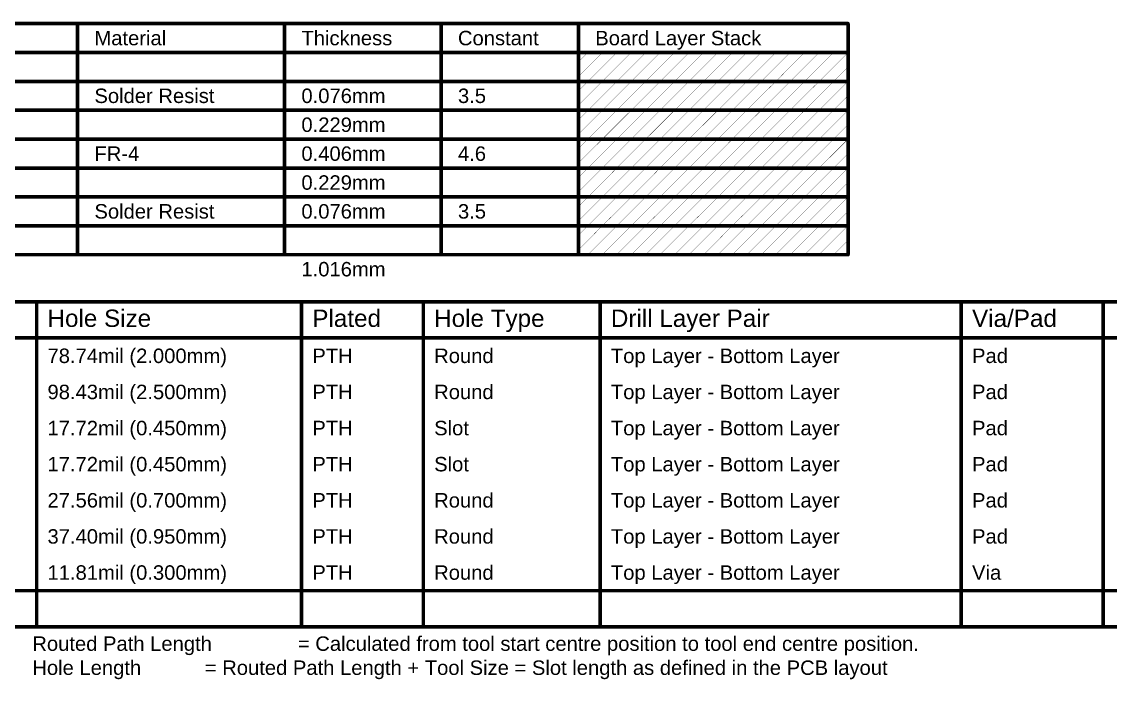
# Model space of a CAD drawing. Header units: inches. Extents: x -8 to 384, y -12 to 64.
# Drawn here: x 70.5 to 185.3, y -5.3 to 64.1 of the extents above; entities that cross this region are included whole.
import ezdxf

# ---------------------------------------------------------------- set-up
doc = ezdxf.new("R2010")
doc.units = ezdxf.units.IN
doc.layers.add('Drill Drawing', color=1, linetype='Continuous')
doc.layers.add('Fabrication', color=56, linetype='Continuous')
doc.styles.add('Arial', font='', dxfattribs={"height": 0.2})
doc.styles.get('Arial').set_extended_font_data('Arial')

msp = doc.modelspace()

# ---------------------------------------------------------------- linework, layer by layer
at = {"layer": 'Drill Drawing'}
for points in [[(43.07, 34.54, 0.381, 0.381, 0), (384.14, 34.54, 0.381, 0.381, 0)], [(72.04, 0.25, 0.381, 0.381, 0), (72.04, 34.54, 0.381, 0.381, 0)], [(99.97, 0.25, 0.381, 0.381, 0), (99.97, 34.54, 0.381, 0.381, 0)], [(112.82, 0.25, 0.381, 0.381, 0), (112.82, 34.54, 0.381, 0.381, 0)], [(131.46, 0.25, 0.381, 0.381, 0), (131.46, 34.54, 0.381, 0.381, 0)], [(169.55, 0.25, 0.381, 0.381, 0), (169.55, 34.54, 0.381, 0.381, 0)], [(184.53, 0.25, 0.381, 0.381, 0), (184.53, 34.54, 0.381, 0.381, 0)], [(43.07, 30.73, 0.381, 0.381, 0), (384.14, 30.73, 0.381, 0.381, 0)], [(43.07, 4.06, 0.381, 0.381, 0), (384.14, 4.06, 0.381, 0.381, 0)], [(43.07, 0.25, 0.381, 0.381, 0), (384.14, 0.25, 0.381, 0.381, 0)]]:
    msp.add_lwpolyline(points, format="xyseb", dxfattribs=at)
for points in [[(71.94, 34.54, 0.191, 0.191, 1), (72.14, 34.54, 0.191, 0.191, 1)], [(99.88, 34.54, 0.191, 0.191, 1), (100.07, 34.54, 0.191, 0.191, 1)], [(112.73, 34.54, 0.191, 0.191, 1), (112.92, 34.54, 0.191, 0.191, 1)], [(131.36, 34.54, 0.191, 0.191, 1), (131.55, 34.54, 0.191, 0.191, 1)], [(169.45, 34.54, 0.191, 0.191, 1), (169.64, 34.54, 0.191, 0.191, 1)], [(184.44, 34.54, 0.191, 0.191, 1), (184.63, 34.54, 0.191, 0.191, 1)], [(71.94, 0.25, 0.191, 0.191, 1), (72.14, 0.25, 0.191, 0.191, 1)], [(99.88, 0.25, 0.191, 0.191, 1), (100.07, 0.25, 0.191, 0.191, 1)], [(112.73, 0.25, 0.191, 0.191, 1), (112.92, 0.25, 0.191, 0.191, 1)], [(131.36, 0.25, 0.191, 0.191, 1), (131.55, 0.25, 0.191, 0.191, 1)], [(169.45, 0.25, 0.191, 0.191, 1), (169.64, 0.25, 0.191, 0.191, 1)], [(184.44, 0.25, 0.191, 0.191, 1), (184.63, 0.25, 0.191, 0.191, 1)]]:
    msp.add_lwpolyline(points, format="xyseb", close=True, dxfattribs=at)
at = {"layer": 'Fabrication'}
for points in [[(42.32, 63.88, 0.381, 0.381, 0), (157.61, 63.88, 0.381, 0.381, 0)], [(76.35, 39.5, 0.381, 0.381, 0), (76.35, 63.88, 0.381, 0.381, 0)], [(98.19, 39.5, 0.381, 0.381, 0), (98.19, 63.88, 0.381, 0.381, 0)], [(114.69, 39.5, 0.381, 0.381, 0), (114.69, 63.88, 0.381, 0.381, 0)], [(129.17, 39.5, 0.381, 0.381, 0), (129.17, 63.88, 0.381, 0.381, 0)], [(157.61, 39.5, 0.381, 0.381, 0), (157.61, 63.88, 0.381, 0.381, 0)], [(42.32, 60.83, 0.381, 0.381, 0), (157.61, 60.83, 0.381, 0.381, 0)], [(129.17, 59.83, 0.0254, 0.0254, 0), (130.18, 60.83, 0.0254, 0.0254, 0)], [(129.17, 58.3, 0.0254, 0.0254, 0), (131.7, 60.83, 0.0254, 0.0254, 0)], [(130.18, 57.78, 0.0254, 0.0254, 0), (133.22, 60.83, 0.0254, 0.0254, 0)], [(131.7, 57.78, 0.0254, 0.0254, 0), (134.75, 60.83, 0.0254, 0.0254, 0)], [(133.22, 57.78, 0.0254, 0.0254, 0), (136.27, 60.83, 0.0254, 0.0254, 0)], [(134.75, 57.78, 0.0254, 0.0254, 0), (137.79, 60.83, 0.0254, 0.0254, 0)], [(136.27, 57.78, 0.0254, 0.0254, 0), (139.32, 60.83, 0.0254, 0.0254, 0)], [(137.79, 57.78, 0.0254, 0.0254, 0), (140.84, 60.83, 0.0254, 0.0254, 0)], [(139.32, 57.78, 0.0254, 0.0254, 0), (142.37, 60.83, 0.0254, 0.0254, 0)], [(140.84, 57.78, 0.0254, 0.0254, 0), (143.89, 60.83, 0.0254, 0.0254, 0)], [(142.37, 57.78, 0.0254, 0.0254, 0), (145.41, 60.83, 0.0254, 0.0254, 0)], [(143.89, 57.78, 0.0254, 0.0254, 0), (146.94, 60.83, 0.0254, 0.0254, 0)], [(145.41, 57.78, 0.0254, 0.0254, 0), (148.46, 60.83, 0.0254, 0.0254, 0)], [(146.94, 57.78, 0.0254, 0.0254, 0), (149.99, 60.83, 0.0254, 0.0254, 0)], [(148.46, 57.78, 0.0254, 0.0254, 0), (151.51, 60.83, 0.0254, 0.0254, 0)], [(149.99, 57.78, 0.0254, 0.0254, 0), (153.03, 60.83, 0.0254, 0.0254, 0)], [(151.51, 57.78, 0.0254, 0.0254, 0), (154.56, 60.83, 0.0254, 0.0254, 0)], [(153.03, 57.78, 0.0254, 0.0254, 0), (156.08, 60.83, 0.0254, 0.0254, 0)], [(154.56, 57.78, 0.0254, 0.0254, 0), (157.61, 60.83, 0.0254, 0.0254, 0)], [(156.08, 57.78, 0.0254, 0.0254, 0), (157.61, 59.31, 0.0254, 0.0254, 0)], [(52.73, 57.78, 0.381, 0.381, 0), (76.35, 57.78, 0.381, 0.381, 0)], [(76.35, 57.78, 0.381, 0.381, 0), (98.19, 57.78, 0.381, 0.381, 0)], [(98.19, 57.78, 0.381, 0.381, 0), (114.69, 57.78, 0.381, 0.381, 0)], [(114.69, 57.78, 0.381, 0.381, 0), (129.17, 57.78, 0.381, 0.381, 0)], [(129.17, 57.78, 0.381, 0.381, 0), (157.61, 57.78, 0.381, 0.381, 0)], [(129.17, 56.78, 0.0254, 0.0254, 0), (130.18, 57.78, 0.0254, 0.0254, 0)], [(129.17, 55.25, 0.0254, 0.0254, 0), (131.7, 57.78, 0.0254, 0.0254, 0)], [(130.18, 54.74, 0.0254, 0.0254, 0), (133.22, 57.78, 0.0254, 0.0254, 0)], [(131.7, 54.74, 0.0254, 0.0254, 0), (134.75, 57.78, 0.0254, 0.0254, 0)], [(133.22, 54.74, 0.0254, 0.0254, 0), (136.27, 57.78, 0.0254, 0.0254, 0)], [(134.75, 54.74, 0.0254, 0.0254, 0), (137.79, 57.78, 0.0254, 0.0254, 0)], [(136.27, 54.74, 0.0254, 0.0254, 0), (139.32, 57.78, 0.0254, 0.0254, 0)], [(137.79, 54.74, 0.0254, 0.0254, 0), (140.84, 57.78, 0.0254, 0.0254, 0)], [(139.32, 54.74, 0.0254, 0.0254, 0), (142.37, 57.78, 0.0254, 0.0254, 0)], [(140.84, 54.74, 0.0254, 0.0254, 0), (143.89, 57.78, 0.0254, 0.0254, 0)], [(142.37, 54.74, 0.0254, 0.0254, 0), (145.41, 57.78, 0.0254, 0.0254, 0)], [(143.89, 54.74, 0.0254, 0.0254, 0), (146.94, 57.78, 0.0254, 0.0254, 0)], [(145.41, 54.74, 0.0254, 0.0254, 0), (148.46, 57.78, 0.0254, 0.0254, 0)], [(146.94, 54.74, 0.0254, 0.0254, 0), (149.99, 57.78, 0.0254, 0.0254, 0)], [(148.46, 54.74, 0.0254, 0.0254, 0), (151.51, 57.78, 0.0254, 0.0254, 0)], [(149.99, 54.74, 0.0254, 0.0254, 0), (153.03, 57.78, 0.0254, 0.0254, 0)], [(151.51, 54.74, 0.0254, 0.0254, 0), (154.56, 57.78, 0.0254, 0.0254, 0)], [(153.03, 54.74, 0.0254, 0.0254, 0), (156.08, 57.78, 0.0254, 0.0254, 0)], [(154.56, 54.74, 0.0254, 0.0254, 0), (157.61, 57.78, 0.0254, 0.0254, 0)], [(156.08, 54.74, 0.0254, 0.0254, 0), (157.61, 56.26, 0.0254, 0.0254, 0)], [(52.73, 54.74, 0.381, 0.381, 0), (76.35, 54.74, 0.381, 0.381, 0)], [(76.35, 54.74, 0.381, 0.381, 0), (98.19, 54.74, 0.381, 0.381, 0)], [(98.19, 54.74, 0.381, 0.381, 0), (114.69, 54.74, 0.381, 0.381, 0)], [(114.69, 54.74, 0.381, 0.381, 0), (129.17, 54.74, 0.381, 0.381, 0)], [(129.17, 54.74, 0.381, 0.381, 0), (157.61, 54.74, 0.381, 0.381, 0)], [(129.17, 53.73, 0.0254, 0.0254, 0), (130.18, 54.74, 0.0254, 0.0254, 0)], [(129.17, 52.21, 0.0254, 0.0254, 0), (131.7, 54.74, 0.0254, 0.0254, 0)], [(130.18, 51.69, 0.0254, 0.0254, 0), (133.22, 54.74, 0.0254, 0.0254, 0)], [(131.7, 51.69, 0.0254, 0.0254, 0), (134.75, 54.74, 0.0254, 0.0254, 0)], [(133.22, 51.69, 0.0254, 0.0254, 0), (136.27, 54.74, 0.0254, 0.0254, 0)], [(134.75, 51.69, 0.0254, 0.0254, 0), (137.79, 54.74, 0.0254, 0.0254, 0)], [(136.27, 51.69, 0.0254, 0.0254, 0), (139.32, 54.74, 0.0254, 0.0254, 0)], [(137.79, 51.69, 0.0254, 0.0254, 0), (140.84, 54.74, 0.0254, 0.0254, 0)], [(139.32, 51.69, 0.0254, 0.0254, 0), (142.37, 54.74, 0.0254, 0.0254, 0)], [(140.84, 51.69, 0.0254, 0.0254, 0), (143.89, 54.74, 0.0254, 0.0254, 0)], [(142.37, 51.69, 0.0254, 0.0254, 0), (145.41, 54.74, 0.0254, 0.0254, 0)], [(143.89, 51.69, 0.0254, 0.0254, 0), (146.94, 54.74, 0.0254, 0.0254, 0)], [(145.41, 51.69, 0.0254, 0.0254, 0), (148.46, 54.74, 0.0254, 0.0254, 0)], [(146.94, 51.69, 0.0254, 0.0254, 0), (149.99, 54.74, 0.0254, 0.0254, 0)], [(148.46, 51.69, 0.0254, 0.0254, 0), (151.51, 54.74, 0.0254, 0.0254, 0)], [(149.99, 51.69, 0.0254, 0.0254, 0), (153.03, 54.74, 0.0254, 0.0254, 0)], [(151.51, 51.69, 0.0254, 0.0254, 0), (154.56, 54.74, 0.0254, 0.0254, 0)], [(153.03, 51.69, 0.0254, 0.0254, 0), (156.08, 54.74, 0.0254, 0.0254, 0)], [(154.56, 51.69, 0.0254, 0.0254, 0), (157.61, 54.74, 0.0254, 0.0254, 0)], [(156.08, 51.69, 0.0254, 0.0254, 0), (157.61, 53.21, 0.0254, 0.0254, 0)], [(52.73, 51.69, 0.381, 0.381, 0), (76.35, 51.69, 0.381, 0.381, 0)], [(76.35, 51.69, 0.381, 0.381, 0), (98.19, 51.69, 0.381, 0.381, 0)], [(98.19, 51.69, 0.381, 0.381, 0), (114.69, 51.69, 0.381, 0.381, 0)], [(114.69, 51.69, 0.381, 0.381, 0), (129.17, 51.69, 0.381, 0.381, 0)], [(129.17, 51.69, 0.381, 0.381, 0), (157.61, 51.69, 0.381, 0.381, 0)], [(129.17, 50.68, 0.0254, 0.0254, 0), (130.18, 51.69, 0.0254, 0.0254, 0)], [(129.17, 49.16, 0.0254, 0.0254, 0), (131.7, 51.69, 0.0254, 0.0254, 0)], [(130.18, 48.64, 0.0254, 0.0254, 0), (133.22, 51.69, 0.0254, 0.0254, 0)], [(131.7, 48.64, 0.0254, 0.0254, 0), (134.75, 51.69, 0.0254, 0.0254, 0)], [(133.22, 48.64, 0.0254, 0.0254, 0), (136.27, 51.69, 0.0254, 0.0254, 0)], [(134.75, 48.64, 0.0254, 0.0254, 0), (137.79, 51.69, 0.0254, 0.0254, 0)], [(136.27, 48.64, 0.0254, 0.0254, 0), (139.32, 51.69, 0.0254, 0.0254, 0)], [(137.79, 48.64, 0.0254, 0.0254, 0), (140.84, 51.69, 0.0254, 0.0254, 0)], [(139.32, 48.64, 0.0254, 0.0254, 0), (142.37, 51.69, 0.0254, 0.0254, 0)], [(140.84, 48.64, 0.0254, 0.0254, 0), (143.89, 51.69, 0.0254, 0.0254, 0)], [(142.37, 48.64, 0.0254, 0.0254, 0), (145.41, 51.69, 0.0254, 0.0254, 0)], [(143.89, 48.64, 0.0254, 0.0254, 0), (146.94, 51.69, 0.0254, 0.0254, 0)], [(145.41, 48.64, 0.0254, 0.0254, 0), (148.46, 51.69, 0.0254, 0.0254, 0)], [(146.94, 48.64, 0.0254, 0.0254, 0), (149.99, 51.69, 0.0254, 0.0254, 0)], [(148.46, 48.64, 0.0254, 0.0254, 0), (151.51, 51.69, 0.0254, 0.0254, 0)], [(149.99, 48.64, 0.0254, 0.0254, 0), (153.03, 51.69, 0.0254, 0.0254, 0)], [(151.51, 48.64, 0.0254, 0.0254, 0), (154.56, 51.69, 0.0254, 0.0254, 0)], [(153.03, 48.64, 0.0254, 0.0254, 0), (156.08, 51.69, 0.0254, 0.0254, 0)], [(154.56, 48.64, 0.0254, 0.0254, 0), (157.61, 51.69, 0.0254, 0.0254, 0)], [(156.08, 48.64, 0.0254, 0.0254, 0), (157.61, 50.16, 0.0254, 0.0254, 0)], [(52.73, 48.64, 0.381, 0.381, 0), (76.35, 48.64, 0.381, 0.381, 0)], [(76.35, 48.64, 0.381, 0.381, 0), (98.19, 48.64, 0.381, 0.381, 0)], [(98.19, 48.64, 0.381, 0.381, 0), (114.69, 48.64, 0.381, 0.381, 0)], [(114.69, 48.64, 0.381, 0.381, 0), (129.17, 48.64, 0.381, 0.381, 0)], [(129.17, 48.64, 0.381, 0.381, 0), (157.61, 48.64, 0.381, 0.381, 0)], [(129.17, 47.63, 0.0254, 0.0254, 0), (130.18, 48.64, 0.0254, 0.0254, 0)], [(129.17, 46.11, 0.0254, 0.0254, 0), (131.7, 48.64, 0.0254, 0.0254, 0)], [(130.18, 45.59, 0.0254, 0.0254, 0), (133.22, 48.64, 0.0254, 0.0254, 0)], [(131.7, 45.59, 0.0254, 0.0254, 0), (134.75, 48.64, 0.0254, 0.0254, 0)], [(133.22, 45.59, 0.0254, 0.0254, 0), (136.27, 48.64, 0.0254, 0.0254, 0)], [(134.75, 45.59, 0.0254, 0.0254, 0), (137.79, 48.64, 0.0254, 0.0254, 0)], [(136.27, 45.59, 0.0254, 0.0254, 0), (139.32, 48.64, 0.0254, 0.0254, 0)], [(137.79, 45.59, 0.0254, 0.0254, 0), (140.84, 48.64, 0.0254, 0.0254, 0)], [(139.32, 45.59, 0.0254, 0.0254, 0), (142.37, 48.64, 0.0254, 0.0254, 0)], [(140.84, 45.59, 0.0254, 0.0254, 0), (143.89, 48.64, 0.0254, 0.0254, 0)], [(142.37, 45.59, 0.0254, 0.0254, 0), (145.41, 48.64, 0.0254, 0.0254, 0)], [(143.89, 45.59, 0.0254, 0.0254, 0), (146.94, 48.64, 0.0254, 0.0254, 0)], [(145.41, 45.59, 0.0254, 0.0254, 0), (148.46, 48.64, 0.0254, 0.0254, 0)], [(146.94, 45.59, 0.0254, 0.0254, 0), (149.99, 48.64, 0.0254, 0.0254, 0)], [(148.46, 45.59, 0.0254, 0.0254, 0), (151.51, 48.64, 0.0254, 0.0254, 0)], [(149.99, 45.59, 0.0254, 0.0254, 0), (153.03, 48.64, 0.0254, 0.0254, 0)], [(151.51, 45.59, 0.0254, 0.0254, 0), (154.56, 48.64, 0.0254, 0.0254, 0)], [(153.03, 45.59, 0.0254, 0.0254, 0), (156.08, 48.64, 0.0254, 0.0254, 0)], [(154.56, 45.59, 0.0254, 0.0254, 0), (157.61, 48.64, 0.0254, 0.0254, 0)], [(156.08, 45.59, 0.0254, 0.0254, 0), (157.61, 47.12, 0.0254, 0.0254, 0)], [(52.73, 45.59, 0.381, 0.381, 0), (76.35, 45.59, 0.381, 0.381, 0)], [(76.35, 45.59, 0.381, 0.381, 0), (98.19, 45.59, 0.381, 0.381, 0)], [(98.19, 45.59, 0.381, 0.381, 0), (114.69, 45.59, 0.381, 0.381, 0)], [(114.69, 45.59, 0.381, 0.381, 0), (129.17, 45.59, 0.381, 0.381, 0)], [(129.17, 45.59, 0.381, 0.381, 0), (157.61, 45.59, 0.381, 0.381, 0)], [(129.17, 44.59, 0.0254, 0.0254, 0), (130.18, 45.59, 0.0254, 0.0254, 0)], [(129.17, 43.06, 0.0254, 0.0254, 0), (131.7, 45.59, 0.0254, 0.0254, 0)], [(130.18, 42.55, 0.0254, 0.0254, 0), (133.22, 45.59, 0.0254, 0.0254, 0)], [(131.7, 42.55, 0.0254, 0.0254, 0), (134.75, 45.59, 0.0254, 0.0254, 0)], [(133.22, 42.55, 0.0254, 0.0254, 0), (136.27, 45.59, 0.0254, 0.0254, 0)], [(134.75, 42.55, 0.0254, 0.0254, 0), (137.79, 45.59, 0.0254, 0.0254, 0)], [(136.27, 42.55, 0.0254, 0.0254, 0), (139.32, 45.59, 0.0254, 0.0254, 0)], [(137.79, 42.55, 0.0254, 0.0254, 0), (140.84, 45.59, 0.0254, 0.0254, 0)], [(139.32, 42.55, 0.0254, 0.0254, 0), (142.37, 45.59, 0.0254, 0.0254, 0)], [(140.84, 42.55, 0.0254, 0.0254, 0), (143.89, 45.59, 0.0254, 0.0254, 0)], [(142.37, 42.55, 0.0254, 0.0254, 0), (145.41, 45.59, 0.0254, 0.0254, 0)], [(143.89, 42.55, 0.0254, 0.0254, 0), (146.94, 45.59, 0.0254, 0.0254, 0)], [(145.41, 42.55, 0.0254, 0.0254, 0), (148.46, 45.59, 0.0254, 0.0254, 0)], [(146.94, 42.55, 0.0254, 0.0254, 0), (149.99, 45.59, 0.0254, 0.0254, 0)], [(148.46, 42.55, 0.0254, 0.0254, 0), (151.51, 45.59, 0.0254, 0.0254, 0)], [(149.99, 42.55, 0.0254, 0.0254, 0), (153.03, 45.59, 0.0254, 0.0254, 0)], [(151.51, 42.55, 0.0254, 0.0254, 0), (154.56, 45.59, 0.0254, 0.0254, 0)], [(153.03, 42.55, 0.0254, 0.0254, 0), (156.08, 45.59, 0.0254, 0.0254, 0)], [(154.56, 42.55, 0.0254, 0.0254, 0), (157.61, 45.59, 0.0254, 0.0254, 0)], [(156.08, 42.55, 0.0254, 0.0254, 0), (157.61, 44.07, 0.0254, 0.0254, 0)], [(52.73, 42.55, 0.381, 0.381, 0), (76.35, 42.55, 0.381, 0.381, 0)], [(76.35, 42.55, 0.381, 0.381, 0), (98.19, 42.55, 0.381, 0.381, 0)], [(98.19, 42.55, 0.381, 0.381, 0), (114.69, 42.55, 0.381, 0.381, 0)], [(114.69, 42.55, 0.381, 0.381, 0), (129.17, 42.55, 0.381, 0.381, 0)], [(129.17, 42.55, 0.381, 0.381, 0), (157.61, 42.55, 0.381, 0.381, 0)], [(129.17, 41.54, 0.0254, 0.0254, 0), (130.18, 42.55, 0.0254, 0.0254, 0)], [(129.17, 40.01, 0.0254, 0.0254, 0), (131.7, 42.55, 0.0254, 0.0254, 0)], [(130.18, 39.5, 0.0254, 0.0254, 0), (133.22, 42.55, 0.0254, 0.0254, 0)], [(131.7, 39.5, 0.0254, 0.0254, 0), (134.75, 42.55, 0.0254, 0.0254, 0)], [(133.22, 39.5, 0.0254, 0.0254, 0), (136.27, 42.55, 0.0254, 0.0254, 0)], [(134.75, 39.5, 0.0254, 0.0254, 0), (137.79, 42.55, 0.0254, 0.0254, 0)], [(136.27, 39.5, 0.0254, 0.0254, 0), (139.32, 42.55, 0.0254, 0.0254, 0)], [(137.79, 39.5, 0.0254, 0.0254, 0), (140.84, 42.55, 0.0254, 0.0254, 0)], [(139.32, 39.5, 0.0254, 0.0254, 0), (142.37, 42.55, 0.0254, 0.0254, 0)], [(140.84, 39.5, 0.0254, 0.0254, 0), (143.89, 42.55, 0.0254, 0.0254, 0)], [(142.37, 39.5, 0.0254, 0.0254, 0), (145.41, 42.55, 0.0254, 0.0254, 0)], [(143.89, 39.5, 0.0254, 0.0254, 0), (146.94, 42.55, 0.0254, 0.0254, 0)], [(145.41, 39.5, 0.0254, 0.0254, 0), (148.46, 42.55, 0.0254, 0.0254, 0)], [(146.94, 39.5, 0.0254, 0.0254, 0), (149.99, 42.55, 0.0254, 0.0254, 0)], [(148.46, 39.5, 0.0254, 0.0254, 0), (151.51, 42.55, 0.0254, 0.0254, 0)], [(149.99, 39.5, 0.0254, 0.0254, 0), (153.03, 42.55, 0.0254, 0.0254, 0)], [(151.51, 39.5, 0.0254, 0.0254, 0), (154.56, 42.55, 0.0254, 0.0254, 0)], [(153.03, 39.5, 0.0254, 0.0254, 0), (156.08, 42.55, 0.0254, 0.0254, 0)], [(154.56, 39.5, 0.0254, 0.0254, 0), (157.61, 42.55, 0.0254, 0.0254, 0)], [(156.08, 39.5, 0.0254, 0.0254, 0), (157.61, 41.02, 0.0254, 0.0254, 0)], [(52.73, 39.5, 0.381, 0.381, 0), (76.35, 39.5, 0.381, 0.381, 0)], [(76.35, 39.5, 0.381, 0.381, 0), (98.19, 39.5, 0.381, 0.381, 0)], [(98.19, 39.5, 0.381, 0.381, 0), (114.69, 39.5, 0.381, 0.381, 0)], [(114.69, 39.5, 0.381, 0.381, 0), (129.17, 39.5, 0.381, 0.381, 0)], [(129.17, 39.5, 0.381, 0.381, 0), (157.61, 39.5, 0.381, 0.381, 0)]]:
    msp.add_lwpolyline(points, format="xyseb", dxfattribs=at)
for points in [[(76.25, 63.88, 0.191, 0.191, 1), (76.44, 63.88, 0.191, 0.191, 1)], [(98.09, 63.88, 0.191, 0.191, 1), (98.28, 63.88, 0.191, 0.191, 1)], [(114.6, 63.88, 0.191, 0.191, 1), (114.79, 63.88, 0.191, 0.191, 1)], [(129.07, 63.88, 0.191, 0.191, 1), (129.26, 63.88, 0.191, 0.191, 1)], [(157.51, 63.88, 0.191, 0.191, 1), (157.7, 63.88, 0.191, 0.191, 1)], [(157.51, 63.88, 0.191, 0.191, 1), (157.7, 63.88, 0.191, 0.191, 1)], [(130.17, 60.83, 0.0127, 0.0127, 1), (130.18, 60.83, 0.0127, 0.0127, 1)], [(131.69, 60.83, 0.0127, 0.0127, 1), (131.71, 60.83, 0.0127, 0.0127, 1)], [(133.22, 60.83, 0.0127, 0.0127, 1), (133.23, 60.83, 0.0127, 0.0127, 1)], [(134.74, 60.83, 0.0127, 0.0127, 1), (134.75, 60.83, 0.0127, 0.0127, 1)], [(136.26, 60.83, 0.0127, 0.0127, 1), (136.28, 60.83, 0.0127, 0.0127, 1)], [(137.79, 60.83, 0.0127, 0.0127, 1), (137.8, 60.83, 0.0127, 0.0127, 1)], [(139.31, 60.83, 0.0127, 0.0127, 1), (139.33, 60.83, 0.0127, 0.0127, 1)], [(140.84, 60.83, 0.0127, 0.0127, 1), (140.85, 60.83, 0.0127, 0.0127, 1)], [(142.36, 60.83, 0.0127, 0.0127, 1), (142.37, 60.83, 0.0127, 0.0127, 1)], [(143.88, 60.83, 0.0127, 0.0127, 1), (143.9, 60.83, 0.0127, 0.0127, 1)], [(145.41, 60.83, 0.0127, 0.0127, 1), (145.42, 60.83, 0.0127, 0.0127, 1)], [(146.93, 60.83, 0.0127, 0.0127, 1), (146.95, 60.83, 0.0127, 0.0127, 1)], [(148.46, 60.83, 0.0127, 0.0127, 1), (148.47, 60.83, 0.0127, 0.0127, 1)], [(149.98, 60.83, 0.0127, 0.0127, 1), (149.99, 60.83, 0.0127, 0.0127, 1)], [(151.5, 60.83, 0.0127, 0.0127, 1), (151.52, 60.83, 0.0127, 0.0127, 1)], [(153.03, 60.83, 0.0127, 0.0127, 1), (153.04, 60.83, 0.0127, 0.0127, 1)], [(154.55, 60.83, 0.0127, 0.0127, 1), (154.57, 60.83, 0.0127, 0.0127, 1)], [(156.08, 60.83, 0.0127, 0.0127, 1), (156.09, 60.83, 0.0127, 0.0127, 1)], [(157.51, 60.83, 0.191, 0.191, 1), (157.7, 60.83, 0.191, 0.191, 1)], [(157.6, 60.83, 0.0127, 0.0127, 1), (157.61, 60.83, 0.0127, 0.0127, 1)], [(129.16, 59.83, 0.0127, 0.0127, 1), (129.17, 59.83, 0.0127, 0.0127, 1)], [(157.6, 59.31, 0.0127, 0.0127, 1), (157.61, 59.31, 0.0127, 0.0127, 1)], [(76.25, 57.78, 0.191, 0.191, 1), (76.44, 57.78, 0.191, 0.191, 1)], [(76.25, 57.78, 0.191, 0.191, 1), (76.44, 57.78, 0.191, 0.191, 1)], [(98.09, 57.78, 0.191, 0.191, 1), (98.28, 57.78, 0.191, 0.191, 1)], [(98.09, 57.78, 0.191, 0.191, 1), (98.28, 57.78, 0.191, 0.191, 1)], [(114.6, 57.78, 0.191, 0.191, 1), (114.79, 57.78, 0.191, 0.191, 1)], [(114.6, 57.78, 0.191, 0.191, 1), (114.79, 57.78, 0.191, 0.191, 1)], [(129.07, 57.78, 0.191, 0.191, 1), (129.26, 57.78, 0.191, 0.191, 1)], [(129.07, 57.78, 0.191, 0.191, 1), (129.26, 57.78, 0.191, 0.191, 1)], [(129.16, 58.3, 0.0127, 0.0127, 1), (129.17, 58.3, 0.0127, 0.0127, 1)], [(130.17, 57.78, 0.0127, 0.0127, 1), (130.18, 57.78, 0.0127, 0.0127, 1)], [(130.17, 57.78, 0.0127, 0.0127, 1), (130.18, 57.78, 0.0127, 0.0127, 1)], [(131.69, 57.78, 0.0127, 0.0127, 1), (131.71, 57.78, 0.0127, 0.0127, 1)], [(131.69, 57.78, 0.0127, 0.0127, 1), (131.71, 57.78, 0.0127, 0.0127, 1)], [(133.22, 57.78, 0.0127, 0.0127, 1), (133.23, 57.78, 0.0127, 0.0127, 1)], [(133.22, 57.78, 0.0127, 0.0127, 1), (133.23, 57.78, 0.0127, 0.0127, 1)], [(134.74, 57.78, 0.0127, 0.0127, 1), (134.75, 57.78, 0.0127, 0.0127, 1)], [(134.74, 57.78, 0.0127, 0.0127, 1), (134.75, 57.78, 0.0127, 0.0127, 1)], [(136.26, 57.78, 0.0127, 0.0127, 1), (136.28, 57.78, 0.0127, 0.0127, 1)], [(136.26, 57.78, 0.0127, 0.0127, 1), (136.28, 57.78, 0.0127, 0.0127, 1)], [(137.79, 57.78, 0.0127, 0.0127, 1), (137.8, 57.78, 0.0127, 0.0127, 1)], [(137.79, 57.78, 0.0127, 0.0127, 1), (137.8, 57.78, 0.0127, 0.0127, 1)], [(139.31, 57.78, 0.0127, 0.0127, 1), (139.33, 57.78, 0.0127, 0.0127, 1)], [(139.31, 57.78, 0.0127, 0.0127, 1), (139.33, 57.78, 0.0127, 0.0127, 1)], [(140.84, 57.78, 0.0127, 0.0127, 1), (140.85, 57.78, 0.0127, 0.0127, 1)], [(140.84, 57.78, 0.0127, 0.0127, 1), (140.85, 57.78, 0.0127, 0.0127, 1)], [(142.36, 57.78, 0.0127, 0.0127, 1), (142.37, 57.78, 0.0127, 0.0127, 1)], [(142.36, 57.78, 0.0127, 0.0127, 1), (142.37, 57.78, 0.0127, 0.0127, 1)], [(143.88, 57.78, 0.0127, 0.0127, 1), (143.9, 57.78, 0.0127, 0.0127, 1)], [(143.88, 57.78, 0.0127, 0.0127, 1), (143.9, 57.78, 0.0127, 0.0127, 1)], [(145.41, 57.78, 0.0127, 0.0127, 1), (145.42, 57.78, 0.0127, 0.0127, 1)], [(145.41, 57.78, 0.0127, 0.0127, 1), (145.42, 57.78, 0.0127, 0.0127, 1)], [(146.93, 57.78, 0.0127, 0.0127, 1), (146.95, 57.78, 0.0127, 0.0127, 1)], [(146.93, 57.78, 0.0127, 0.0127, 1), (146.95, 57.78, 0.0127, 0.0127, 1)], [(148.46, 57.78, 0.0127, 0.0127, 1), (148.47, 57.78, 0.0127, 0.0127, 1)], [(148.46, 57.78, 0.0127, 0.0127, 1), (148.47, 57.78, 0.0127, 0.0127, 1)], [(149.98, 57.78, 0.0127, 0.0127, 1), (149.99, 57.78, 0.0127, 0.0127, 1)], [(149.98, 57.78, 0.0127, 0.0127, 1), (149.99, 57.78, 0.0127, 0.0127, 1)], [(151.5, 57.78, 0.0127, 0.0127, 1), (151.52, 57.78, 0.0127, 0.0127, 1)], [(151.5, 57.78, 0.0127, 0.0127, 1), (151.52, 57.78, 0.0127, 0.0127, 1)], [(153.03, 57.78, 0.0127, 0.0127, 1), (153.04, 57.78, 0.0127, 0.0127, 1)], [(153.03, 57.78, 0.0127, 0.0127, 1), (153.04, 57.78, 0.0127, 0.0127, 1)], [(154.55, 57.78, 0.0127, 0.0127, 1), (154.57, 57.78, 0.0127, 0.0127, 1)], [(154.55, 57.78, 0.0127, 0.0127, 1), (154.57, 57.78, 0.0127, 0.0127, 1)], [(156.08, 57.78, 0.0127, 0.0127, 1), (156.09, 57.78, 0.0127, 0.0127, 1)], [(156.08, 57.78, 0.0127, 0.0127, 1), (156.09, 57.78, 0.0127, 0.0127, 1)], [(157.51, 57.78, 0.191, 0.191, 1), (157.7, 57.78, 0.191, 0.191, 1)], [(157.6, 57.78, 0.0127, 0.0127, 1), (157.61, 57.78, 0.0127, 0.0127, 1)], [(129.16, 56.78, 0.0127, 0.0127, 1), (129.17, 56.78, 0.0127, 0.0127, 1)], [(157.6, 56.26, 0.0127, 0.0127, 1), (157.61, 56.26, 0.0127, 0.0127, 1)], [(129.16, 55.25, 0.0127, 0.0127, 1), (129.17, 55.25, 0.0127, 0.0127, 1)], [(76.25, 54.74, 0.191, 0.191, 1), (76.44, 54.74, 0.191, 0.191, 1)], [(76.25, 54.74, 0.191, 0.191, 1), (76.44, 54.74, 0.191, 0.191, 1)], [(98.09, 54.74, 0.191, 0.191, 1), (98.28, 54.74, 0.191, 0.191, 1)], [(98.09, 54.74, 0.191, 0.191, 1), (98.28, 54.74, 0.191, 0.191, 1)], [(114.6, 54.74, 0.191, 0.191, 1), (114.79, 54.74, 0.191, 0.191, 1)], [(114.6, 54.74, 0.191, 0.191, 1), (114.79, 54.74, 0.191, 0.191, 1)], [(129.07, 54.74, 0.191, 0.191, 1), (129.26, 54.74, 0.191, 0.191, 1)], [(129.07, 54.74, 0.191, 0.191, 1), (129.26, 54.74, 0.191, 0.191, 1)], [(130.17, 54.74, 0.0127, 0.0127, 1), (130.18, 54.74, 0.0127, 0.0127, 1)], [(130.17, 54.74, 0.0127, 0.0127, 1), (130.18, 54.74, 0.0127, 0.0127, 1)], [(131.69, 54.74, 0.0127, 0.0127, 1), (131.71, 54.74, 0.0127, 0.0127, 1)], [(131.69, 54.74, 0.0127, 0.0127, 1), (131.71, 54.74, 0.0127, 0.0127, 1)], [(133.22, 54.74, 0.0127, 0.0127, 1), (133.23, 54.74, 0.0127, 0.0127, 1)], [(133.22, 54.74, 0.0127, 0.0127, 1), (133.23, 54.74, 0.0127, 0.0127, 1)], [(134.74, 54.74, 0.0127, 0.0127, 1), (134.75, 54.74, 0.0127, 0.0127, 1)], [(134.74, 54.74, 0.0127, 0.0127, 1), (134.75, 54.74, 0.0127, 0.0127, 1)], [(136.26, 54.74, 0.0127, 0.0127, 1), (136.28, 54.74, 0.0127, 0.0127, 1)], [(136.26, 54.74, 0.0127, 0.0127, 1), (136.28, 54.74, 0.0127, 0.0127, 1)], [(137.79, 54.74, 0.0127, 0.0127, 1), (137.8, 54.74, 0.0127, 0.0127, 1)], [(137.79, 54.74, 0.0127, 0.0127, 1), (137.8, 54.74, 0.0127, 0.0127, 1)], [(139.31, 54.74, 0.0127, 0.0127, 1), (139.33, 54.74, 0.0127, 0.0127, 1)], [(139.31, 54.74, 0.0127, 0.0127, 1), (139.33, 54.74, 0.0127, 0.0127, 1)], [(140.84, 54.74, 0.0127, 0.0127, 1), (140.85, 54.74, 0.0127, 0.0127, 1)], [(140.84, 54.74, 0.0127, 0.0127, 1), (140.85, 54.74, 0.0127, 0.0127, 1)], [(142.36, 54.74, 0.0127, 0.0127, 1), (142.37, 54.74, 0.0127, 0.0127, 1)], [(142.36, 54.74, 0.0127, 0.0127, 1), (142.37, 54.74, 0.0127, 0.0127, 1)], [(143.88, 54.74, 0.0127, 0.0127, 1), (143.9, 54.74, 0.0127, 0.0127, 1)], [(143.88, 54.74, 0.0127, 0.0127, 1), (143.9, 54.74, 0.0127, 0.0127, 1)], [(145.41, 54.74, 0.0127, 0.0127, 1), (145.42, 54.74, 0.0127, 0.0127, 1)], [(145.41, 54.74, 0.0127, 0.0127, 1), (145.42, 54.74, 0.0127, 0.0127, 1)], [(146.93, 54.74, 0.0127, 0.0127, 1), (146.95, 54.74, 0.0127, 0.0127, 1)], [(146.93, 54.74, 0.0127, 0.0127, 1), (146.95, 54.74, 0.0127, 0.0127, 1)], [(148.46, 54.74, 0.0127, 0.0127, 1), (148.47, 54.74, 0.0127, 0.0127, 1)], [(148.46, 54.74, 0.0127, 0.0127, 1), (148.47, 54.74, 0.0127, 0.0127, 1)], [(149.98, 54.74, 0.0127, 0.0127, 1), (149.99, 54.74, 0.0127, 0.0127, 1)], [(149.98, 54.74, 0.0127, 0.0127, 1), (149.99, 54.74, 0.0127, 0.0127, 1)], [(151.5, 54.74, 0.0127, 0.0127, 1), (151.52, 54.74, 0.0127, 0.0127, 1)], [(151.5, 54.74, 0.0127, 0.0127, 1), (151.52, 54.74, 0.0127, 0.0127, 1)], [(153.03, 54.74, 0.0127, 0.0127, 1), (153.04, 54.74, 0.0127, 0.0127, 1)], [(153.03, 54.74, 0.0127, 0.0127, 1), (153.04, 54.74, 0.0127, 0.0127, 1)], [(154.55, 54.74, 0.0127, 0.0127, 1), (154.57, 54.74, 0.0127, 0.0127, 1)], [(154.55, 54.74, 0.0127, 0.0127, 1), (154.57, 54.74, 0.0127, 0.0127, 1)], [(156.08, 54.74, 0.0127, 0.0127, 1), (156.09, 54.74, 0.0127, 0.0127, 1)], [(156.08, 54.74, 0.0127, 0.0127, 1), (156.09, 54.74, 0.0127, 0.0127, 1)], [(157.51, 54.74, 0.191, 0.191, 1), (157.7, 54.74, 0.191, 0.191, 1)], [(157.6, 54.74, 0.0127, 0.0127, 1), (157.61, 54.74, 0.0127, 0.0127, 1)], [(129.16, 53.73, 0.0127, 0.0127, 1), (129.17, 53.73, 0.0127, 0.0127, 1)], [(157.6, 53.21, 0.0127, 0.0127, 1), (157.61, 53.21, 0.0127, 0.0127, 1)], [(76.25, 51.69, 0.191, 0.191, 1), (76.44, 51.69, 0.191, 0.191, 1)], [(76.25, 51.69, 0.191, 0.191, 1), (76.44, 51.69, 0.191, 0.191, 1)], [(98.09, 51.69, 0.191, 0.191, 1), (98.28, 51.69, 0.191, 0.191, 1)], [(98.09, 51.69, 0.191, 0.191, 1), (98.28, 51.69, 0.191, 0.191, 1)], [(114.6, 51.69, 0.191, 0.191, 1), (114.79, 51.69, 0.191, 0.191, 1)], [(114.6, 51.69, 0.191, 0.191, 1), (114.79, 51.69, 0.191, 0.191, 1)], [(129.07, 51.69, 0.191, 0.191, 1), (129.26, 51.69, 0.191, 0.191, 1)], [(129.07, 51.69, 0.191, 0.191, 1), (129.26, 51.69, 0.191, 0.191, 1)], [(129.16, 52.21, 0.0127, 0.0127, 1), (129.17, 52.21, 0.0127, 0.0127, 1)], [(130.17, 51.69, 0.0127, 0.0127, 1), (130.18, 51.69, 0.0127, 0.0127, 1)], [(130.17, 51.69, 0.0127, 0.0127, 1), (130.18, 51.69, 0.0127, 0.0127, 1)], [(131.69, 51.69, 0.0127, 0.0127, 1), (131.71, 51.69, 0.0127, 0.0127, 1)], [(131.69, 51.69, 0.0127, 0.0127, 1), (131.71, 51.69, 0.0127, 0.0127, 1)], [(133.22, 51.69, 0.0127, 0.0127, 1), (133.23, 51.69, 0.0127, 0.0127, 1)], [(133.22, 51.69, 0.0127, 0.0127, 1), (133.23, 51.69, 0.0127, 0.0127, 1)], [(134.74, 51.69, 0.0127, 0.0127, 1), (134.75, 51.69, 0.0127, 0.0127, 1)], [(134.74, 51.69, 0.0127, 0.0127, 1), (134.75, 51.69, 0.0127, 0.0127, 1)], [(136.26, 51.69, 0.0127, 0.0127, 1), (136.28, 51.69, 0.0127, 0.0127, 1)], [(136.26, 51.69, 0.0127, 0.0127, 1), (136.28, 51.69, 0.0127, 0.0127, 1)], [(137.79, 51.69, 0.0127, 0.0127, 1), (137.8, 51.69, 0.0127, 0.0127, 1)], [(137.79, 51.69, 0.0127, 0.0127, 1), (137.8, 51.69, 0.0127, 0.0127, 1)], [(139.31, 51.69, 0.0127, 0.0127, 1), (139.33, 51.69, 0.0127, 0.0127, 1)], [(139.31, 51.69, 0.0127, 0.0127, 1), (139.33, 51.69, 0.0127, 0.0127, 1)], [(140.84, 51.69, 0.0127, 0.0127, 1), (140.85, 51.69, 0.0127, 0.0127, 1)], [(140.84, 51.69, 0.0127, 0.0127, 1), (140.85, 51.69, 0.0127, 0.0127, 1)], [(142.36, 51.69, 0.0127, 0.0127, 1), (142.37, 51.69, 0.0127, 0.0127, 1)], [(142.36, 51.69, 0.0127, 0.0127, 1), (142.37, 51.69, 0.0127, 0.0127, 1)], [(143.88, 51.69, 0.0127, 0.0127, 1), (143.9, 51.69, 0.0127, 0.0127, 1)], [(143.88, 51.69, 0.0127, 0.0127, 1), (143.9, 51.69, 0.0127, 0.0127, 1)], [(145.41, 51.69, 0.0127, 0.0127, 1), (145.42, 51.69, 0.0127, 0.0127, 1)], [(145.41, 51.69, 0.0127, 0.0127, 1), (145.42, 51.69, 0.0127, 0.0127, 1)], [(146.93, 51.69, 0.0127, 0.0127, 1), (146.95, 51.69, 0.0127, 0.0127, 1)], [(146.93, 51.69, 0.0127, 0.0127, 1), (146.95, 51.69, 0.0127, 0.0127, 1)], [(148.46, 51.69, 0.0127, 0.0127, 1), (148.47, 51.69, 0.0127, 0.0127, 1)], [(148.46, 51.69, 0.0127, 0.0127, 1), (148.47, 51.69, 0.0127, 0.0127, 1)], [(149.98, 51.69, 0.0127, 0.0127, 1), (149.99, 51.69, 0.0127, 0.0127, 1)], [(149.98, 51.69, 0.0127, 0.0127, 1), (149.99, 51.69, 0.0127, 0.0127, 1)], [(151.5, 51.69, 0.0127, 0.0127, 1), (151.52, 51.69, 0.0127, 0.0127, 1)], [(151.5, 51.69, 0.0127, 0.0127, 1), (151.52, 51.69, 0.0127, 0.0127, 1)], [(153.03, 51.69, 0.0127, 0.0127, 1), (153.04, 51.69, 0.0127, 0.0127, 1)], [(153.03, 51.69, 0.0127, 0.0127, 1), (153.04, 51.69, 0.0127, 0.0127, 1)], [(154.55, 51.69, 0.0127, 0.0127, 1), (154.57, 51.69, 0.0127, 0.0127, 1)], [(154.55, 51.69, 0.0127, 0.0127, 1), (154.57, 51.69, 0.0127, 0.0127, 1)], [(156.08, 51.69, 0.0127, 0.0127, 1), (156.09, 51.69, 0.0127, 0.0127, 1)], [(156.08, 51.69, 0.0127, 0.0127, 1), (156.09, 51.69, 0.0127, 0.0127, 1)], [(157.51, 51.69, 0.191, 0.191, 1), (157.7, 51.69, 0.191, 0.191, 1)], [(157.6, 51.69, 0.0127, 0.0127, 1), (157.61, 51.69, 0.0127, 0.0127, 1)], [(129.16, 50.68, 0.0127, 0.0127, 1), (129.17, 50.68, 0.0127, 0.0127, 1)], [(157.6, 50.16, 0.0127, 0.0127, 1), (157.61, 50.16, 0.0127, 0.0127, 1)], [(76.25, 48.64, 0.191, 0.191, 1), (76.44, 48.64, 0.191, 0.191, 1)], [(76.25, 48.64, 0.191, 0.191, 1), (76.44, 48.64, 0.191, 0.191, 1)], [(98.09, 48.64, 0.191, 0.191, 1), (98.28, 48.64, 0.191, 0.191, 1)], [(98.09, 48.64, 0.191, 0.191, 1), (98.28, 48.64, 0.191, 0.191, 1)], [(114.6, 48.64, 0.191, 0.191, 1), (114.79, 48.64, 0.191, 0.191, 1)], [(114.6, 48.64, 0.191, 0.191, 1), (114.79, 48.64, 0.191, 0.191, 1)], [(129.07, 48.64, 0.191, 0.191, 1), (129.26, 48.64, 0.191, 0.191, 1)], [(129.07, 48.64, 0.191, 0.191, 1), (129.26, 48.64, 0.191, 0.191, 1)], [(129.16, 49.16, 0.0127, 0.0127, 1), (129.17, 49.16, 0.0127, 0.0127, 1)], [(130.17, 48.64, 0.0127, 0.0127, 1), (130.18, 48.64, 0.0127, 0.0127, 1)], [(130.17, 48.64, 0.0127, 0.0127, 1), (130.18, 48.64, 0.0127, 0.0127, 1)], [(131.69, 48.64, 0.0127, 0.0127, 1), (131.71, 48.64, 0.0127, 0.0127, 1)], [(131.69, 48.64, 0.0127, 0.0127, 1), (131.71, 48.64, 0.0127, 0.0127, 1)], [(133.22, 48.64, 0.0127, 0.0127, 1), (133.23, 48.64, 0.0127, 0.0127, 1)], [(133.22, 48.64, 0.0127, 0.0127, 1), (133.23, 48.64, 0.0127, 0.0127, 1)], [(134.74, 48.64, 0.0127, 0.0127, 1), (134.75, 48.64, 0.0127, 0.0127, 1)], [(134.74, 48.64, 0.0127, 0.0127, 1), (134.75, 48.64, 0.0127, 0.0127, 1)], [(136.26, 48.64, 0.0127, 0.0127, 1), (136.28, 48.64, 0.0127, 0.0127, 1)], [(136.26, 48.64, 0.0127, 0.0127, 1), (136.28, 48.64, 0.0127, 0.0127, 1)], [(137.79, 48.64, 0.0127, 0.0127, 1), (137.8, 48.64, 0.0127, 0.0127, 1)], [(137.79, 48.64, 0.0127, 0.0127, 1), (137.8, 48.64, 0.0127, 0.0127, 1)], [(139.31, 48.64, 0.0127, 0.0127, 1), (139.33, 48.64, 0.0127, 0.0127, 1)], [(139.31, 48.64, 0.0127, 0.0127, 1), (139.33, 48.64, 0.0127, 0.0127, 1)], [(140.84, 48.64, 0.0127, 0.0127, 1), (140.85, 48.64, 0.0127, 0.0127, 1)], [(140.84, 48.64, 0.0127, 0.0127, 1), (140.85, 48.64, 0.0127, 0.0127, 1)], [(142.36, 48.64, 0.0127, 0.0127, 1), (142.37, 48.64, 0.0127, 0.0127, 1)], [(142.36, 48.64, 0.0127, 0.0127, 1), (142.37, 48.64, 0.0127, 0.0127, 1)], [(143.88, 48.64, 0.0127, 0.0127, 1), (143.9, 48.64, 0.0127, 0.0127, 1)], [(143.88, 48.64, 0.0127, 0.0127, 1), (143.9, 48.64, 0.0127, 0.0127, 1)], [(145.41, 48.64, 0.0127, 0.0127, 1), (145.42, 48.64, 0.0127, 0.0127, 1)], [(145.41, 48.64, 0.0127, 0.0127, 1), (145.42, 48.64, 0.0127, 0.0127, 1)], [(146.93, 48.64, 0.0127, 0.0127, 1), (146.95, 48.64, 0.0127, 0.0127, 1)], [(146.93, 48.64, 0.0127, 0.0127, 1), (146.95, 48.64, 0.0127, 0.0127, 1)], [(148.46, 48.64, 0.0127, 0.0127, 1), (148.47, 48.64, 0.0127, 0.0127, 1)], [(148.46, 48.64, 0.0127, 0.0127, 1), (148.47, 48.64, 0.0127, 0.0127, 1)], [(149.98, 48.64, 0.0127, 0.0127, 1), (149.99, 48.64, 0.0127, 0.0127, 1)], [(149.98, 48.64, 0.0127, 0.0127, 1), (149.99, 48.64, 0.0127, 0.0127, 1)], [(151.5, 48.64, 0.0127, 0.0127, 1), (151.52, 48.64, 0.0127, 0.0127, 1)], [(151.5, 48.64, 0.0127, 0.0127, 1), (151.52, 48.64, 0.0127, 0.0127, 1)], [(153.03, 48.64, 0.0127, 0.0127, 1), (153.04, 48.64, 0.0127, 0.0127, 1)], [(153.03, 48.64, 0.0127, 0.0127, 1), (153.04, 48.64, 0.0127, 0.0127, 1)], [(154.55, 48.64, 0.0127, 0.0127, 1), (154.57, 48.64, 0.0127, 0.0127, 1)], [(154.55, 48.64, 0.0127, 0.0127, 1), (154.57, 48.64, 0.0127, 0.0127, 1)], [(156.08, 48.64, 0.0127, 0.0127, 1), (156.09, 48.64, 0.0127, 0.0127, 1)], [(156.08, 48.64, 0.0127, 0.0127, 1), (156.09, 48.64, 0.0127, 0.0127, 1)], [(157.51, 48.64, 0.191, 0.191, 1), (157.7, 48.64, 0.191, 0.191, 1)], [(157.6, 48.64, 0.0127, 0.0127, 1), (157.61, 48.64, 0.0127, 0.0127, 1)], [(129.16, 47.63, 0.0127, 0.0127, 1), (129.17, 47.63, 0.0127, 0.0127, 1)], [(157.6, 47.12, 0.0127, 0.0127, 1), (157.61, 47.12, 0.0127, 0.0127, 1)], [(129.16, 46.11, 0.0127, 0.0127, 1), (129.17, 46.11, 0.0127, 0.0127, 1)], [(76.25, 45.59, 0.191, 0.191, 1), (76.44, 45.59, 0.191, 0.191, 1)], [(76.25, 45.59, 0.191, 0.191, 1), (76.44, 45.59, 0.191, 0.191, 1)], [(98.09, 45.59, 0.191, 0.191, 1), (98.28, 45.59, 0.191, 0.191, 1)], [(98.09, 45.59, 0.191, 0.191, 1), (98.28, 45.59, 0.191, 0.191, 1)], [(114.6, 45.59, 0.191, 0.191, 1), (114.79, 45.59, 0.191, 0.191, 1)], [(114.6, 45.59, 0.191, 0.191, 1), (114.79, 45.59, 0.191, 0.191, 1)], [(129.07, 45.59, 0.191, 0.191, 1), (129.26, 45.59, 0.191, 0.191, 1)], [(129.07, 45.59, 0.191, 0.191, 1), (129.26, 45.59, 0.191, 0.191, 1)], [(130.17, 45.59, 0.0127, 0.0127, 1), (130.18, 45.59, 0.0127, 0.0127, 1)], [(130.17, 45.59, 0.0127, 0.0127, 1), (130.18, 45.59, 0.0127, 0.0127, 1)], [(131.69, 45.59, 0.0127, 0.0127, 1), (131.71, 45.59, 0.0127, 0.0127, 1)], [(131.69, 45.59, 0.0127, 0.0127, 1), (131.71, 45.59, 0.0127, 0.0127, 1)], [(133.22, 45.59, 0.0127, 0.0127, 1), (133.23, 45.59, 0.0127, 0.0127, 1)], [(133.22, 45.59, 0.0127, 0.0127, 1), (133.23, 45.59, 0.0127, 0.0127, 1)], [(134.74, 45.59, 0.0127, 0.0127, 1), (134.75, 45.59, 0.0127, 0.0127, 1)], [(134.74, 45.59, 0.0127, 0.0127, 1), (134.75, 45.59, 0.0127, 0.0127, 1)], [(136.26, 45.59, 0.0127, 0.0127, 1), (136.28, 45.59, 0.0127, 0.0127, 1)], [(136.26, 45.59, 0.0127, 0.0127, 1), (136.28, 45.59, 0.0127, 0.0127, 1)], [(137.79, 45.59, 0.0127, 0.0127, 1), (137.8, 45.59, 0.0127, 0.0127, 1)], [(137.79, 45.59, 0.0127, 0.0127, 1), (137.8, 45.59, 0.0127, 0.0127, 1)], [(139.31, 45.59, 0.0127, 0.0127, 1), (139.33, 45.59, 0.0127, 0.0127, 1)], [(139.31, 45.59, 0.0127, 0.0127, 1), (139.33, 45.59, 0.0127, 0.0127, 1)], [(140.84, 45.59, 0.0127, 0.0127, 1), (140.85, 45.59, 0.0127, 0.0127, 1)], [(140.84, 45.59, 0.0127, 0.0127, 1), (140.85, 45.59, 0.0127, 0.0127, 1)], [(142.36, 45.59, 0.0127, 0.0127, 1), (142.37, 45.59, 0.0127, 0.0127, 1)], [(142.36, 45.59, 0.0127, 0.0127, 1), (142.37, 45.59, 0.0127, 0.0127, 1)], [(143.88, 45.59, 0.0127, 0.0127, 1), (143.9, 45.59, 0.0127, 0.0127, 1)], [(143.88, 45.59, 0.0127, 0.0127, 1), (143.9, 45.59, 0.0127, 0.0127, 1)], [(145.41, 45.59, 0.0127, 0.0127, 1), (145.42, 45.59, 0.0127, 0.0127, 1)], [(145.41, 45.59, 0.0127, 0.0127, 1), (145.42, 45.59, 0.0127, 0.0127, 1)], [(146.93, 45.59, 0.0127, 0.0127, 1), (146.95, 45.59, 0.0127, 0.0127, 1)], [(146.93, 45.59, 0.0127, 0.0127, 1), (146.95, 45.59, 0.0127, 0.0127, 1)], [(148.46, 45.59, 0.0127, 0.0127, 1), (148.47, 45.59, 0.0127, 0.0127, 1)], [(148.46, 45.59, 0.0127, 0.0127, 1), (148.47, 45.59, 0.0127, 0.0127, 1)], [(149.98, 45.59, 0.0127, 0.0127, 1), (149.99, 45.59, 0.0127, 0.0127, 1)], [(149.98, 45.59, 0.0127, 0.0127, 1), (149.99, 45.59, 0.0127, 0.0127, 1)], [(151.5, 45.59, 0.0127, 0.0127, 1), (151.52, 45.59, 0.0127, 0.0127, 1)], [(151.5, 45.59, 0.0127, 0.0127, 1), (151.52, 45.59, 0.0127, 0.0127, 1)], [(153.03, 45.59, 0.0127, 0.0127, 1), (153.04, 45.59, 0.0127, 0.0127, 1)], [(153.03, 45.59, 0.0127, 0.0127, 1), (153.04, 45.59, 0.0127, 0.0127, 1)], [(154.55, 45.59, 0.0127, 0.0127, 1), (154.57, 45.59, 0.0127, 0.0127, 1)], [(154.55, 45.59, 0.0127, 0.0127, 1), (154.57, 45.59, 0.0127, 0.0127, 1)], [(156.08, 45.59, 0.0127, 0.0127, 1), (156.09, 45.59, 0.0127, 0.0127, 1)], [(156.08, 45.59, 0.0127, 0.0127, 1), (156.09, 45.59, 0.0127, 0.0127, 1)], [(157.51, 45.59, 0.191, 0.191, 1), (157.7, 45.59, 0.191, 0.191, 1)], [(157.6, 45.59, 0.0127, 0.0127, 1), (157.61, 45.59, 0.0127, 0.0127, 1)], [(129.16, 44.59, 0.0127, 0.0127, 1), (129.17, 44.59, 0.0127, 0.0127, 1)], [(157.6, 44.07, 0.0127, 0.0127, 1), (157.61, 44.07, 0.0127, 0.0127, 1)], [(76.25, 42.55, 0.191, 0.191, 1), (76.44, 42.55, 0.191, 0.191, 1)], [(76.25, 42.55, 0.191, 0.191, 1), (76.44, 42.55, 0.191, 0.191, 1)], [(98.09, 42.55, 0.191, 0.191, 1), (98.28, 42.55, 0.191, 0.191, 1)], [(98.09, 42.55, 0.191, 0.191, 1), (98.28, 42.55, 0.191, 0.191, 1)], [(114.6, 42.55, 0.191, 0.191, 1), (114.79, 42.55, 0.191, 0.191, 1)], [(114.6, 42.55, 0.191, 0.191, 1), (114.79, 42.55, 0.191, 0.191, 1)], [(129.07, 42.55, 0.191, 0.191, 1), (129.26, 42.55, 0.191, 0.191, 1)], [(129.07, 42.55, 0.191, 0.191, 1), (129.26, 42.55, 0.191, 0.191, 1)], [(129.16, 43.06, 0.0127, 0.0127, 1), (129.17, 43.06, 0.0127, 0.0127, 1)], [(130.17, 42.55, 0.0127, 0.0127, 1), (130.18, 42.55, 0.0127, 0.0127, 1)], [(130.17, 42.55, 0.0127, 0.0127, 1), (130.18, 42.55, 0.0127, 0.0127, 1)], [(131.69, 42.55, 0.0127, 0.0127, 1), (131.71, 42.55, 0.0127, 0.0127, 1)], [(131.69, 42.55, 0.0127, 0.0127, 1), (131.71, 42.55, 0.0127, 0.0127, 1)], [(133.22, 42.55, 0.0127, 0.0127, 1), (133.23, 42.55, 0.0127, 0.0127, 1)], [(133.22, 42.55, 0.0127, 0.0127, 1), (133.23, 42.55, 0.0127, 0.0127, 1)], [(134.74, 42.55, 0.0127, 0.0127, 1), (134.75, 42.55, 0.0127, 0.0127, 1)], [(134.74, 42.55, 0.0127, 0.0127, 1), (134.75, 42.55, 0.0127, 0.0127, 1)], [(136.26, 42.55, 0.0127, 0.0127, 1), (136.28, 42.55, 0.0127, 0.0127, 1)], [(136.26, 42.55, 0.0127, 0.0127, 1), (136.28, 42.55, 0.0127, 0.0127, 1)], [(137.79, 42.55, 0.0127, 0.0127, 1), (137.8, 42.55, 0.0127, 0.0127, 1)], [(137.79, 42.55, 0.0127, 0.0127, 1), (137.8, 42.55, 0.0127, 0.0127, 1)], [(139.31, 42.55, 0.0127, 0.0127, 1), (139.33, 42.55, 0.0127, 0.0127, 1)], [(139.31, 42.55, 0.0127, 0.0127, 1), (139.33, 42.55, 0.0127, 0.0127, 1)], [(140.84, 42.55, 0.0127, 0.0127, 1), (140.85, 42.55, 0.0127, 0.0127, 1)], [(140.84, 42.55, 0.0127, 0.0127, 1), (140.85, 42.55, 0.0127, 0.0127, 1)], [(142.36, 42.55, 0.0127, 0.0127, 1), (142.37, 42.55, 0.0127, 0.0127, 1)], [(142.36, 42.55, 0.0127, 0.0127, 1), (142.37, 42.55, 0.0127, 0.0127, 1)], [(143.88, 42.55, 0.0127, 0.0127, 1), (143.9, 42.55, 0.0127, 0.0127, 1)], [(143.88, 42.55, 0.0127, 0.0127, 1), (143.9, 42.55, 0.0127, 0.0127, 1)], [(145.41, 42.55, 0.0127, 0.0127, 1), (145.42, 42.55, 0.0127, 0.0127, 1)], [(145.41, 42.55, 0.0127, 0.0127, 1), (145.42, 42.55, 0.0127, 0.0127, 1)], [(146.93, 42.55, 0.0127, 0.0127, 1), (146.95, 42.55, 0.0127, 0.0127, 1)], [(146.93, 42.55, 0.0127, 0.0127, 1), (146.95, 42.55, 0.0127, 0.0127, 1)], [(148.46, 42.55, 0.0127, 0.0127, 1), (148.47, 42.55, 0.0127, 0.0127, 1)], [(148.46, 42.55, 0.0127, 0.0127, 1), (148.47, 42.55, 0.0127, 0.0127, 1)], [(149.98, 42.55, 0.0127, 0.0127, 1), (149.99, 42.55, 0.0127, 0.0127, 1)], [(149.98, 42.55, 0.0127, 0.0127, 1), (149.99, 42.55, 0.0127, 0.0127, 1)], [(151.5, 42.55, 0.0127, 0.0127, 1), (151.52, 42.55, 0.0127, 0.0127, 1)], [(151.5, 42.55, 0.0127, 0.0127, 1), (151.52, 42.55, 0.0127, 0.0127, 1)], [(153.03, 42.55, 0.0127, 0.0127, 1), (153.04, 42.55, 0.0127, 0.0127, 1)], [(153.03, 42.55, 0.0127, 0.0127, 1), (153.04, 42.55, 0.0127, 0.0127, 1)], [(154.55, 42.55, 0.0127, 0.0127, 1), (154.57, 42.55, 0.0127, 0.0127, 1)], [(154.55, 42.55, 0.0127, 0.0127, 1), (154.57, 42.55, 0.0127, 0.0127, 1)], [(156.08, 42.55, 0.0127, 0.0127, 1), (156.09, 42.55, 0.0127, 0.0127, 1)], [(156.08, 42.55, 0.0127, 0.0127, 1), (156.09, 42.55, 0.0127, 0.0127, 1)], [(157.51, 42.55, 0.191, 0.191, 1), (157.7, 42.55, 0.191, 0.191, 1)], [(157.6, 42.55, 0.0127, 0.0127, 1), (157.61, 42.55, 0.0127, 0.0127, 1)], [(129.16, 41.54, 0.0127, 0.0127, 1), (129.17, 41.54, 0.0127, 0.0127, 1)], [(157.6, 41.02, 0.0127, 0.0127, 1), (157.61, 41.02, 0.0127, 0.0127, 1)], [(76.25, 39.5, 0.191, 0.191, 1), (76.44, 39.5, 0.191, 0.191, 1)], [(76.25, 39.5, 0.191, 0.191, 1), (76.44, 39.5, 0.191, 0.191, 1)], [(76.25, 39.5, 0.191, 0.191, 1), (76.44, 39.5, 0.191, 0.191, 1)], [(98.09, 39.5, 0.191, 0.191, 1), (98.28, 39.5, 0.191, 0.191, 1)], [(98.09, 39.5, 0.191, 0.191, 1), (98.28, 39.5, 0.191, 0.191, 1)], [(98.09, 39.5, 0.191, 0.191, 1), (98.28, 39.5, 0.191, 0.191, 1)], [(114.6, 39.5, 0.191, 0.191, 1), (114.79, 39.5, 0.191, 0.191, 1)], [(114.6, 39.5, 0.191, 0.191, 1), (114.79, 39.5, 0.191, 0.191, 1)], [(114.6, 39.5, 0.191, 0.191, 1), (114.79, 39.5, 0.191, 0.191, 1)], [(129.07, 39.5, 0.191, 0.191, 1), (129.26, 39.5, 0.191, 0.191, 1)], [(129.07, 39.5, 0.191, 0.191, 1), (129.26, 39.5, 0.191, 0.191, 1)], [(129.07, 39.5, 0.191, 0.191, 1), (129.26, 39.5, 0.191, 0.191, 1)], [(129.16, 40.01, 0.0127, 0.0127, 1), (129.17, 40.01, 0.0127, 0.0127, 1)], [(130.17, 39.5, 0.0127, 0.0127, 1), (130.18, 39.5, 0.0127, 0.0127, 1)], [(131.69, 39.5, 0.0127, 0.0127, 1), (131.71, 39.5, 0.0127, 0.0127, 1)], [(133.22, 39.5, 0.0127, 0.0127, 1), (133.23, 39.5, 0.0127, 0.0127, 1)], [(134.74, 39.5, 0.0127, 0.0127, 1), (134.75, 39.5, 0.0127, 0.0127, 1)], [(136.26, 39.5, 0.0127, 0.0127, 1), (136.28, 39.5, 0.0127, 0.0127, 1)], [(137.79, 39.5, 0.0127, 0.0127, 1), (137.8, 39.5, 0.0127, 0.0127, 1)], [(139.31, 39.5, 0.0127, 0.0127, 1), (139.33, 39.5, 0.0127, 0.0127, 1)], [(140.84, 39.5, 0.0127, 0.0127, 1), (140.85, 39.5, 0.0127, 0.0127, 1)], [(142.36, 39.5, 0.0127, 0.0127, 1), (142.37, 39.5, 0.0127, 0.0127, 1)], [(143.88, 39.5, 0.0127, 0.0127, 1), (143.9, 39.5, 0.0127, 0.0127, 1)], [(145.41, 39.5, 0.0127, 0.0127, 1), (145.42, 39.5, 0.0127, 0.0127, 1)], [(146.93, 39.5, 0.0127, 0.0127, 1), (146.95, 39.5, 0.0127, 0.0127, 1)], [(148.46, 39.5, 0.0127, 0.0127, 1), (148.47, 39.5, 0.0127, 0.0127, 1)], [(149.98, 39.5, 0.0127, 0.0127, 1), (149.99, 39.5, 0.0127, 0.0127, 1)], [(151.5, 39.5, 0.0127, 0.0127, 1), (151.52, 39.5, 0.0127, 0.0127, 1)], [(153.03, 39.5, 0.0127, 0.0127, 1), (153.04, 39.5, 0.0127, 0.0127, 1)], [(154.55, 39.5, 0.0127, 0.0127, 1), (154.57, 39.5, 0.0127, 0.0127, 1)], [(156.08, 39.5, 0.0127, 0.0127, 1), (156.09, 39.5, 0.0127, 0.0127, 1)], [(157.51, 39.5, 0.191, 0.191, 1), (157.7, 39.5, 0.191, 0.191, 1)], [(157.51, 39.5, 0.191, 0.191, 1), (157.7, 39.5, 0.191, 0.191, 1)]]:
    msp.add_lwpolyline(points, format="xyseb", close=True, dxfattribs=at)

# ---------------------------------------------------------------- texts
at = {"layer": 'Drill Drawing', "style": 'Arial'}
for s, height, p in [('Hole Size', 1.829, (73.18, 31.88)), ('Plated', 1.829, (101.11, 31.88)), ('Hole Type', 1.829, (113.96, 31.88)), ('Drill Layer Pair', 1.8288, (132.6, 31.88)), ('Via/Pad', 1.829, (170.69, 31.88)), ('78.74mil (2.000mm)', 1.524, (73.18, 28.07)), ('PTH', 1.524, (101.11, 28.07)), ('Round', 1.524, (113.96, 28.07)), ('Top Layer - Bottom Layer', 1.524, (132.6, 28.07)), ('Pad', 1.524, (170.69, 28.07)), ('98.43mil (2.500mm)', 1.524, (73.18, 24.26)), ('PTH', 1.524, (101.11, 24.26)), ('Round', 1.524, (113.96, 24.26)), ('Top Layer - Bottom Layer', 1.524, (132.6, 24.26)), ('Pad', 1.524, (170.69, 24.26)), ('17.72mil (0.450mm)', 1.524, (73.18, 20.45)), ('PTH', 1.524, (101.11, 20.45)), ('Slot', 1.524, (113.96, 20.45)), ('Top Layer - Bottom Layer', 1.524, (132.6, 20.45)), ('Pad', 1.524, (170.69, 20.45)), ('17.72mil (0.450mm)', 1.524, (73.18, 16.64)), ('PTH', 1.524, (101.11, 16.64)), ('Slot', 1.524, (113.96, 16.64)), ('Top Layer - Bottom Layer', 1.524, (132.6, 16.64)), ('Pad', 1.524, (170.69, 16.64)), ('27.56mil (0.700mm)', 1.524, (73.18, 12.83)), ('PTH', 1.524, (101.11, 12.83)), ('Round', 1.524, (113.96, 12.83)), ('Top Layer - Bottom Layer', 1.524, (132.6, 12.83)), ('Pad', 1.524, (170.69, 12.83)), ('37.40mil (0.950mm)', 1.524, (73.18, 9.02)), ('PTH', 1.524, (101.11, 9.02)), ('Round', 1.524, (113.96, 9.02)), ('Top Layer - Bottom Layer', 1.524, (132.6, 9.02)), ('Pad', 1.524, (170.69, 9.02)), ('11.81mil (0.300mm)', 1.524, (73.18, 5.21)), ('PTH', 1.524, (101.11, 5.21)), ('Round', 1.524, (113.96, 5.21)), ('Top Layer - Bottom Layer', 1.524, (132.6, 5.21)), ('Via', 1.524, (170.69, 5.21)), ('Routed Path Length', 1.524, (71.58, -2.29)), ('= Calculated from tool start centre position to tool end centre position.', 1.524, (99.59, -2.29)), ('Hole Length', 1.524, (71.58, -4.83)), (' = Routed Path Length + Tool Size = Slot length as defined in the PCB layout', 1.524, (89.18, -4.83))]:
    msp.add_text(s, height=height, dxfattribs=at).set_placement(p)
at = {"layer": 'Fabrication', "style": 'Arial'}
for s, p in [('Material', (78.13, 61.59)), ('Thickness', (99.96, 61.59)), ('Constant', (116.47, 61.59)), ('Board Layer Stack', (130.95, 61.59)), ('Solder Resist', (78.13, 55.5)), ('0.076mm', (99.96, 55.5)), ('3.5', (116.47, 55.5)), ('0.229mm', (99.96, 52.45)), ('FR-4', (78.13, 49.4)), ('0.406mm', (99.96, 49.4)), ('4.6', (116.47, 49.4)), ('0.229mm', (99.96, 46.35)), ('Solder Resist', (78.13, 43.31)), ('0.076mm', (99.96, 43.31)), ('3.5', (116.47, 43.31)), ('1.016mm', (99.96, 37.21))]:
    msp.add_text(s, height=1.524, dxfattribs=at).set_placement(p)

doc.saveas('drawing.dxf')
